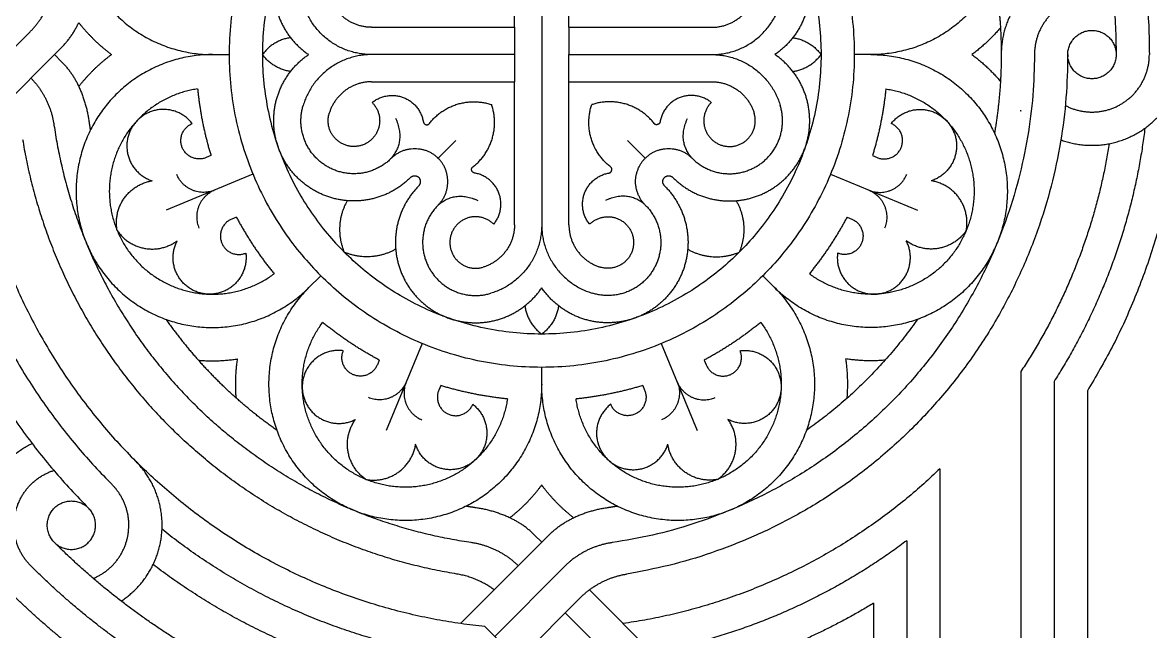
# Model space of a CAD drawing. Header units: millimetres. Extents: x -100 to 100, y -100 to 100.
# Drawn here: x 35.13 to 63.98, y 33.21 to 48.78 of the extents above; entities that cross this region are included whole.
import ezdxf

# ---------------------------------------------------------------- set-up
doc = ezdxf.new("R2010")
doc.units = ezdxf.units.MM
doc.header["$MEASUREMENT"] = 0
doc.layers.add('Layer 03', color=5, linetype='Continuous')

msp = doc.modelspace()

# ---------------------------------------------------------------- linework, layer by layer
at = {"layer": 'Layer 03'}
for p, q in [((47.715, 48.658), (47.715, 52.314)), ((48.411, 52.314), (48.411, 43.608)), ((49.108, 48.658), (49.108, 52.314)), ((35.322, 48.543), (33.538, 46.758)), ((49.108, 48.658), (52.764, 48.658)), ((36.127, 48.144), (33.864, 45.881)), ((36.127, 47.779), (35.944, 47.961)), ((49.108, 47.265), (52.764, 47.265)), ((39.95, 45.378), (39.83, 45.328)), ((56.873, 45.378), (56.993, 45.328)), ((41.025, 44.902), (38.801, 43.981)), ((55.798, 44.902), (58.022, 43.981)), ((40.601, 43.805), (40.481, 43.756)), ((56.222, 43.805), (56.341, 43.756)), ((45.352, 40.575), (44.431, 38.351)), ((51.471, 40.575), (52.392, 38.351)), ((44.255, 40.151), (44.206, 40.031)), ((52.568, 40.151), (52.617, 40.031)), ((60.67, 39.858), (60.67, 24.965)), ((61.521, 39.606), (61.521, 24.965)), ((45.827, 39.5), (45.778, 39.38)), ((50.995, 39.5), (51.045, 39.38)), ((58.6, 37.372), (58.6, 27.498)), ((48.594, 35.677), (46.331, 33.414)), ((48.229, 35.677), (48.411, 35.495)), ((57.75, 35.533), (57.75, 26.948)), ((48.992, 34.872), (47.208, 33.088)), ((49.397, 34.074), (47.81, 32.486)), ((49.63, 34.276), (52.389, 31.517)), ((56.899, 33.932), (56.899, 19.187)), ((49.013, 33.69), (52.797, 29.905))]:
    msp.add_line(p, q, dxfattribs=at)
for points in [[(44.058, 48.658), (47.715, 48.658)], [(47.715, 48.658), (47.715, 47.265)], [(49.108, 48.658), (49.108, 47.961)], [(39.988, 47.961), (40.415, 47.961)], [(47.715, 47.961), (44.058, 47.961)], [(49.108, 47.961), (52.764, 47.961)], [(49.108, 43.608), (49.108, 47.961)], [(56.835, 47.961), (56.408, 47.961)], [(44.058, 47.265), (47.715, 47.265)], [(47.715, 43.608), (47.715, 47.265)], [(45.762, 45.312), (46.216, 45.766)], [(51.061, 45.312), (50.606, 45.766)], [(42.455, 42.005), (42.757, 42.307)], [(54.368, 42.005), (54.066, 42.307)], [(48.411, 39.538), (48.411, 39.965)], [(62.372, 39.362), (62.372, -39.435)], [(46.958, 33.338), (48.411, 31.885)]]:
    msp.add_lwpolyline(points, dxfattribs=at)
for points, weights in [([(60.006, 59.556), (69.168, 50.394), (62.372, 39.362)], [1, 0.784595760615, 1]), ([(59.404, 58.954), (63.957, 54.401), (63.957, 47.961)], [1, 0.923879532511, 1]), ([(58.802, 58.352), (63.107, 54.048), (63.107, 47.961)], [1, 0.92387953083, 1]), ([(59.994, 49.97), (60.167, 48.973), (60.167, 47.961)], [1, 0.996317207198, 1]), ([(35.322, 48.543), (35.831, 49.052), (35.934, 49.764)], [1, 0.948936741918, 1]), ([(44.058, 48.658), (43.218, 48.658), (42.975, 49.463)], [1, 0.802606429503, 1]), ([(52.764, 48.658), (53.605, 48.658), (53.848, 49.463)], [1, 0.802606429503, 1]), ([(44.058, 47.961), (42.7, 47.961), (42.309, 49.262)], [1, 0.802618348231, 1]), ([(52.764, 47.961), (54.122, 47.961), (54.514, 49.262)], [1, 0.802618348232, 1]), ([(36.127, 48.144), (36.405, 48.422), (36.567, 48.779)], [1, 0.983961032482, 1]), ([(36.567, 48.779), (36.931, 48.313), (37.407, 47.961)], [1, 0.990842016843, 1]), ([(60.147, 48.646), (59.821, 48.261), (59.416, 47.961)], [1, 0.993316789986, 1]), ([(41.987, 48.393), (41.535, 48.331), (41.266, 47.961)], [1, 0.91986611834, 1]), ([(54.835, 48.393), (55.288, 48.331), (55.557, 47.961)], [1, 0.91986611834, 1]), ([(37.407, 47.961), (36.931, 47.61), (36.567, 47.144)], [1, 0.99084201684, 1]), ([(41.987, 47.53), (41.535, 47.592), (41.266, 47.961)], [1, 0.91986611834, 1]), ([(44.058, 47.961), (42.7, 47.961), (42.309, 46.661)], [1, 0.802618348231, 1]), ([(61.018, 47.961), (61.018, 37.045), (50.214, 35.484)], [1, 0.755979462632, 1]), ([(61.869, 47.961), (61.869, 36.523), (50.58, 34.68)], [1, 0.761947424247, 1]), ([(52.764, 47.961), (54.122, 47.961), (54.514, 46.661)], [1, 0.802618348232, 1]), ([(54.835, 47.53), (55.288, 47.592), (55.557, 47.961)], [1, 0.91986611834, 1]), ([(59.416, 47.961), (59.821, 47.662), (60.147, 47.277)], [1, 0.993316789989, 1]), ([(60.167, 47.961), (60.167, 46.95), (59.994, 45.953)], [1, 0.996317207197, 1]), ([(36.127, 47.779), (36.405, 47.501), (36.567, 47.144)], [1, 0.983961032473, 1]), ([(35.343, 47.36), (35.834, 46.855), (35.934, 46.159)], [1, 0.951033509891, 1]), ([(36.567, 47.144), (36.758, 46.734), (36.823, 46.287)], [1, 0.989300923972, 1]), ([(39.608, 47.083), (39.695, 46.213), (39.95, 45.378)], [1, 0.995156443465, 1]), ([(44.058, 47.265), (43.218, 47.265), (42.975, 46.46)], [1, 0.802606429503, 1]), ([(52.764, 47.265), (53.605, 47.265), (53.848, 46.46)], [1, 0.802606429503, 1]), ([(57.215, 47.083), (57.128, 46.213), (56.873, 45.378)], [1, 0.995156443465, 1]), ([(45.521, 46.181), (46.147, 47.009), (47.131, 46.681)], [1, 0.81219704606, 1]), ([(51.301, 46.181), (50.676, 47.009), (49.691, 46.681)], [1, 0.81219704606, 1]), ([(33.788, 46.508), (34.308, 41.283), (38.02, 37.57)], [1, 0.941699235738, 1]), ([(46.631, 45.072), (47.459, 45.697), (47.131, 46.681)], [1, 0.81219704606, 1]), ([(50.192, 45.072), (49.364, 45.697), (49.691, 46.681)], [1, 0.81219704606, 1]), ([(60.656, 46.536), (60.663, 46.527), (60.67, 46.518)], [1, 0.999988204412, 1]), ([(36.823, 46.287), (36.842, 46.156), (36.864, 46.026)], [1, 0.9999362775, 1]), ([(32.975, 46.117), (33.613, 40.774), (37.419, 36.969)], [1, 0.944983274942, 1]), ([(35.934, 46.159), (36.534, 42.011), (39.497, 39.047)], [1, 0.948936741979, 1]), ([(63.843, 46.078), (63.416, 42.579), (61.521, 39.606)], [1, 0.975244152278, 1]), ([(32.168, 45.721), (32.921, 40.263), (36.817, 36.367)], [1, 0.947916809726, 1]), ([(35.13, 45.793), (35.829, 41.512), (38.895, 38.446)], [1, 0.951788300765, 1]), ([(62.929, 45.683), (62.433, 42.525), (60.67, 39.858)], [1, 0.97714419996, 1]), ([(44.565, 45.312), (45.163, 45.91), (45.762, 45.312)], [1, 0.707106781187, 1]), ([(45.762, 44.115), (46.36, 44.713), (45.762, 45.312)], [1, 0.707106781187, 1]), ([(40.043, 44.495), (39.357, 44.211), (39.073, 44.896)], [1, 0.707106781187, 1]), ([(45.057, 44.819), (45.163, 44.925), (45.269, 44.819)], [1, 0.707106781184, 1]), ([(45.269, 44.607), (45.375, 44.713), (45.269, 44.819)], [1, 0.707106781184, 1]), ([(56.78, 44.495), (57.465, 44.211), (57.749, 44.896)], [1, 0.707106781187, 1]), ([(40.043, 44.495), (39.357, 44.211), (39.641, 43.526)], [1, 0.707106781187, 1]), ([(56.78, 44.495), (57.465, 44.211), (57.182, 43.526)], [1, 0.707106781187, 1]), ([(43.436, 44.226), (43.07, 43.587), (43.359, 42.909)], [1, 0.895093713172, 1]), ([(53.386, 44.226), (53.753, 43.587), (53.464, 42.909)], [1, 0.895093713172, 1]), ([(40.601, 43.805), (41.012, 43.034), (41.565, 42.358)], [1, 0.995156443465, 1]), ([(47.715, 43.608), (47.715, 42.768), (46.91, 42.525)], [1, 0.802606429503, 1]), ([(48.411, 43.608), (48.411, 42.25), (47.111, 41.859)], [1, 0.802618348231, 1]), ([(48.411, 43.608), (48.411, 42.25), (49.712, 41.859)], [1, 0.802618348231, 1]), ([(49.108, 43.608), (49.108, 42.768), (49.913, 42.525)], [1, 0.802606429503, 1]), ([(56.222, 43.805), (55.811, 43.034), (55.258, 42.358)], [1, 0.995156443465, 1]), ([(44.676, 42.986), (44.036, 42.62), (43.359, 42.909)], [1, 0.895093713172, 1]), ([(52.147, 42.986), (52.786, 42.62), (53.464, 42.909)], [1, 0.895093713172, 1]), ([(47.98, 41.538), (48.042, 41.085), (48.411, 40.816)], [1, 0.91986611834, 1]), ([(48.843, 41.538), (48.781, 41.085), (48.411, 40.816)], [1, 0.91986611834, 1]), ([(38.801, 41.191), (39.383, 40.364), (40.099, 39.649)], [1, 0.996317207197, 1]), ([(44.255, 40.151), (43.484, 40.562), (42.807, 41.115)], [1, 0.995156443465, 1]), ([(54.015, 41.115), (53.339, 40.562), (52.568, 40.151)], [1, 0.995156443465, 1]), ([(58.022, 41.191), (56.848, 39.525), (55.181, 38.351)], [1, 0.985295954714, 1]), ([(39.629, 40.147), (40.131, 40.105), (40.63, 40.18)], [1, 0.993316789986, 1]), ([(40.597, 39.179), (40.555, 39.681), (40.63, 40.18)], [1, 0.993316789986, 1]), ([(57.194, 40.147), (56.691, 40.105), (56.193, 40.18)], [1, 0.993316789988, 1]), ([(56.226, 39.179), (56.267, 39.681), (56.193, 40.18)], [1, 0.993316789988, 1]), ([(41.641, 38.351), (40.814, 38.933), (40.099, 39.649)], [1, 0.996317207197, 1]), ([(44.945, 39.593), (44.661, 38.907), (43.976, 39.191)], [1, 0.707106781187, 1]), ([(44.945, 39.593), (44.661, 38.907), (45.346, 38.624)], [1, 0.707106781187, 1]), ([(51.878, 39.593), (52.162, 38.907), (51.476, 38.624)], [1, 0.707106781187, 1]), ([(51.878, 39.593), (52.162, 38.907), (52.847, 39.191)], [1, 0.707106781187, 1]), ([(47.533, 39.158), (46.663, 39.245), (45.827, 39.5)], [1, 0.995156443465, 1]), ([(50.995, 39.5), (50.159, 39.245), (49.29, 39.158)], [1, 0.995156443465, 1]), ([(46.609, 35.484), (42.461, 36.084), (39.497, 39.047)], [1, 0.948936741979, 1]), ([(46.243, 34.68), (41.962, 35.379), (38.895, 38.446)], [1, 0.951788300765, 1]), ([(46.958, 33.338), (41.733, 33.858), (38.02, 37.57)], [1, 0.941699235738, 1]), ([(58.6, 37.372), (55.184, 34.085), (50.492, 33.414)], [1, 0.951705183364, 1]), ([(48.411, 36.957), (48.06, 36.481), (47.594, 36.117)], [1, 0.99084201684, 1]), ([(49.229, 36.117), (48.763, 36.481), (48.411, 36.957)], [1, 0.990842016843, 1]), ([(46.737, 36.373), (46.606, 36.392), (46.476, 36.414)], [1, 0.9999362775, 1]), ([(47.594, 36.117), (47.184, 36.308), (46.737, 36.373)], [1, 0.989300923972, 1]), ([(50.086, 36.373), (49.639, 36.308), (49.229, 36.117)], [1, 0.98930092397, 1]), ([(50.347, 36.414), (50.217, 36.392), (50.086, 36.373)], [1, 0.9999362775, 1]), ([(48.229, 35.677), (47.951, 35.955), (47.594, 36.117)], [1, 0.983961032473, 1]), ([(48.594, 35.677), (48.872, 35.955), (49.229, 36.117)], [1, 0.983961032482, 1]), ([(46.567, 32.525), (42.162, 33.051), (38.698, 35.824)], [1, 0.961601797973, 1]), ([(39.924, 32.504), (37.72, 33.714), (35.942, 35.492)], [1, 0.989986102795, 1]), ([(57.75, 35.533), (54.827, 33.337), (51.232, 32.673)], [1, 0.973452089978, 1]), ([(47.81, 34.893), (47.305, 35.384), (46.609, 35.484)], [1, 0.951033509891, 1]), ([(50.214, 35.484), (49.502, 35.381), (48.992, 34.872)], [1, 0.948936741918, 1]), ([(46.171, 31.718), (41.899, 32.307), (38.47, 34.922)], [1, 0.967114538128, 1]), ([(39.073, 32.008), (37.021, 33.209), (35.34, 34.89)], [1, 0.991830213536, 1]), ([(47.193, 34.276), (46.767, 34.594), (46.243, 34.68)], [1, 0.971209846669, 1]), ([(49.397, 34.074), (49.891, 34.567), (50.58, 34.68)], [1, 0.951788300638, 1]), ([(38.222, 31.527), (36.321, 32.706), (34.739, 34.289)], [1, 0.993371579442, 1]), ([(56.899, 33.932), (54.589, 32.535), (51.954, 31.952)], [1, 0.986721841835, 1])]:
    msp.add_rational_spline(points, weights, degree=2, dxfattribs=at)
for points, weights, knots in [([(54.066, 53.616), (48.411, 59.27), (42.757, 53.616), (37.103, 47.961), (42.757, 42.307)], [1, 0.707106781187, 1, 0.707106781187, 1], [7.251727, 7.251727, 7.251727, 16.234708, 16.234708, 25.217688, 25.217688, 25.217688]), ([(42.455, 53.918), (41.136, 55.236), (39.307, 54.873), (37.478, 54.509), (36.764, 52.786), (36.051, 51.063), (37.087, 49.512), (38.123, 47.961), (39.988, 47.961)], [1, 0.881921265013, 1, 0.881921265013, 1, 0.881921265013, 1, 0.881921265013, 1], [0, 0, 0, 2.214152, 2.214152, 4.428304, 4.428304, 6.642456, 6.642456, 8.856608, 8.856608, 8.856608]), ([(53.464, 53.014), (48.411, 58.067), (43.359, 53.014), (38.306, 47.961), (43.359, 42.909)], [1, 0.707106781187, 1, 0.707106781187, 1], [6.554292, 6.554292, 6.554292, 14.673335, 14.673335, 22.792377, 22.792377, 22.792377]), ([(54.368, 53.918), (55.686, 55.236), (57.516, 54.873), (59.345, 54.509), (60.058, 52.786), (60.772, 51.063), (59.736, 49.512), (58.7, 47.961), (56.835, 47.961)], [1, 0.881921265013, 1, 0.881921265013, 1, 0.881921265013, 1, 0.881921265013, 1], [0, 0, 0, 2.214152, 2.214152, 4.428304, 4.428304, 6.642456, 6.642456, 8.856608, 8.856608, 8.856608]), ([(54.066, 53.616), (59.72, 47.961), (54.066, 42.307), (48.411, 36.653), (42.757, 42.307)], [1, 0.707106781187, 1, 0.707106781187, 1], [7.251727, 7.251727, 7.251727, 16.234708, 16.234708, 25.217688, 25.217688, 25.217688]), ([(53.464, 53.014), (58.517, 47.961), (53.464, 42.909), (48.411, 37.856), (43.359, 42.909)], [1, 0.707106781187, 1, 0.707106781187, 1], [6.554292, 6.554292, 6.554292, 14.673335, 14.673335, 22.792377, 22.792377, 22.792377]), ([(45.057, 51.103), (44.417, 51.744), (43.512, 51.702), (42.608, 51.661), (42.029, 50.964), (41.45, 50.268), (41.574, 49.371), (41.699, 48.474), (42.445, 47.961)], [1, 0.914849773729, 1, 0.914849773729, 1, 0.914849773729, 1, 0.914849773729, 1], [5.656624, 5.656624, 5.656624, 6.759082, 6.759082, 7.861539, 7.861539, 8.963996, 8.963996, 10.066453, 10.066453, 10.066453]), ([(51.766, 51.103), (52.406, 51.744), (53.31, 51.702), (54.215, 51.661), (54.794, 50.964), (55.373, 50.268), (55.248, 49.371), (55.124, 48.474), (54.378, 47.961)], [1, 0.914849773729, 1, 0.914849773729, 1, 0.914849773729, 1, 0.914849773729, 1], [5.656624, 5.656624, 5.656624, 6.759082, 6.759082, 7.861539, 7.861539, 8.963996, 8.963996, 10.066453, 10.066453, 10.066453]), ([(62.929, 50.24), (61.855, 50.448), (61.011, 49.752), (60.167, 49.055), (60.167, 47.961)], [1, 0.904532223764, 1, 0.904532223764, 1], [1.310556, 1.310556, 1.310556, 2.147535, 2.147535, 2.984513, 2.984513, 2.984513]), ([(63.043, 49.322), (62.318, 49.618), (61.668, 49.181), (61.018, 48.745), (61.018, 47.961)], [1, 0.882504292678, 1, 0.882504292678, 1], [0.4732201, 0.4732201, 0.4732201, 0.8649286, 0.8649286, 1.2566371, 1.2566371, 1.2566371]), ([(63.107, 47.961), (63.107, 48.58), (62.488, 48.58), (61.869, 48.58), (61.869, 47.961), (61.869, 47.343), (62.488, 47.343), (63.107, 47.343), (63.107, 47.961)], [1, 0.707106781187, 1, 0.707106781187, 1, 0.707106781187, 1, 0.707106781187, 1], [0, 0, 0, 0.628319, 0.628319, 1.256637, 1.256637, 1.884956, 1.884956, 2.513274, 2.513274, 2.513274]), ([(39.988, 47.961), (38.123, 47.961), (37.087, 46.411), (36.051, 44.86), (36.764, 43.137), (37.478, 41.414), (39.307, 41.05), (41.136, 40.686), (42.455, 42.005)], [1, 0.881921265013, 1, 0.881921265013, 1, 0.881921265013, 1, 0.881921265013, 1], [0, 0, 0, 2.214152, 2.214152, 4.428304, 4.428304, 6.642456, 6.642456, 8.856608, 8.856608, 8.856608]), ([(45.057, 44.819), (44.417, 44.179), (43.512, 44.221), (42.608, 44.262), (42.029, 44.959), (41.45, 45.655), (41.574, 46.552), (41.699, 47.449), (42.445, 47.961)], [1, 0.914849773729, 1, 0.914849773729, 1, 0.914849773729, 1, 0.914849773729, 1], [5.656624, 5.656624, 5.656624, 6.759082, 6.759082, 7.861539, 7.861539, 8.963996, 8.963996, 10.066453, 10.066453, 10.066453]), ([(51.766, 44.819), (52.406, 44.179), (53.31, 44.221), (54.215, 44.262), (54.794, 44.959), (55.373, 45.655), (55.248, 46.552), (55.124, 47.449), (54.378, 47.961)], [1, 0.914849773729, 1, 0.914849773729, 1, 0.914849773729, 1, 0.914849773729, 1], [5.656624, 5.656624, 5.656624, 6.759082, 6.759082, 7.861539, 7.861539, 8.963996, 8.963996, 10.066453, 10.066453, 10.066453]), ([(56.835, 47.961), (58.7, 47.961), (59.736, 46.411), (60.772, 44.86), (60.058, 43.137), (59.345, 41.414), (57.516, 41.05), (55.686, 40.686), (54.368, 42.005)], [1, 0.881921265013, 1, 0.881921265013, 1, 0.881921265013, 1, 0.881921265013, 1], [0, 0, 0, 2.214152, 2.214152, 4.428304, 4.428304, 6.642456, 6.642456, 8.856608, 8.856608, 8.856608]), ([(61.691, 45.782), (62.827, 45.367), (63.818, 46.06), (64.808, 46.752), (64.808, 47.961)], [1, 0.886861631586, 1, 0.886861631586, 1], [4.143929, 4.143929, 4.143929, 5.056478, 5.056478, 5.969026, 5.969026, 5.969026]), ([(61.806, 46.66), (62.54, 46.275), (63.249, 46.704), (63.957, 47.133), (63.957, 47.961)], [1, 0.871113700953, 1, 0.871113700953, 1], [1.6919523, 1.6919523, 1.6919523, 2.1026169, 2.1026169, 2.5132814, 2.5132814, 2.5132814]), ([(39.608, 47.083), (38.331, 46.897), (37.694, 45.776), (37.057, 44.654), (37.55, 43.463), (38.044, 42.271), (39.288, 41.929), (40.531, 41.586), (41.565, 42.358)], [1, 0.89837846206, 1, 0.89837846206, 1, 0.89837846206, 1, 0.89837846206, 1], [0.326039, 0.326039, 0.326039, 2.377171, 2.377171, 4.428304, 4.428304, 6.479436, 6.479436, 8.530569, 8.530569, 8.530569]), ([(57.215, 47.083), (58.491, 46.897), (59.129, 45.776), (59.766, 44.654), (59.272, 43.463), (58.779, 42.271), (57.535, 41.929), (56.292, 41.586), (55.258, 42.358)], [1, 0.89837846206, 1, 0.89837846206, 1, 0.89837846206, 1, 0.89837846206, 1], [0.326039, 0.326039, 0.326039, 2.377171, 2.377171, 4.428304, 4.428304, 6.479436, 6.479436, 8.530569, 8.530569, 8.530569]), ([(44.073, 46.736), (44.434, 47.028), (44.868, 46.865), (45.302, 46.702), (45.382, 46.245)], [1, 0.867805707917, 1, 0.867805707917, 1], [0, 0, 0, 0.544445, 0.544445, 1.08889, 1.08889, 1.08889]), ([(52.749, 46.736), (52.389, 47.028), (51.955, 46.865), (51.521, 46.702), (51.441, 46.245)], [1, 0.867805707917, 1, 0.867805707917, 1], [0, 0, 0, 0.544445, 0.544445, 1.08889, 1.08889, 1.08889]), ([(39.47, 46.197), (39.181, 46.57), (38.709, 46.559), (38.237, 46.547), (37.967, 46.16), (37.696, 45.774), (37.847, 45.327), (37.997, 44.879), (38.447, 44.735)], [1, 0.892568380584, 1, 0.892568380584, 1, 0.892568380584, 1, 0.892568380584, 1], [0, 0, 0, 0.564907, 0.564907, 1.129814, 1.129814, 1.694721, 1.694721, 2.259628, 2.259628, 2.259628]), ([(44.565, 45.312), (43.818, 44.564), (42.911, 45.107), (42.004, 45.649), (42.309, 46.661)], [1, 0.788648241046, 1, 0.788648241046, 1], [5.656624, 5.656624, 5.656624, 7.412949, 7.412949, 9.169274, 9.169274, 9.169274]), ([(44.073, 46.736), (44.344, 46.464), (44.242, 46.094), (44.139, 45.724), (43.767, 45.631), (43.395, 45.537), (43.13, 45.815), (42.865, 46.093), (42.975, 46.46)], [1, 0.864205301114, 1, 0.864205301114, 1, 0.864205301114, 1, 0.864205301114, 1], [2.36239, 2.36239, 2.36239, 3.286251, 3.286251, 4.210113, 4.210113, 5.133975, 5.133975, 6.057836, 6.057836, 6.057836]), ([(52.258, 45.312), (53.005, 44.564), (53.912, 45.107), (54.819, 45.649), (54.514, 46.661)], [1, 0.788648241043, 1, 0.788648241043, 1], [5.656624, 5.656624, 5.656624, 7.412949, 7.412949, 9.169274, 9.169274, 9.169274]), ([(52.749, 46.736), (52.478, 46.464), (52.581, 46.094), (52.684, 45.724), (53.056, 45.631), (53.428, 45.537), (53.693, 45.815), (53.958, 46.093), (53.848, 46.46)], [1, 0.864205314773, 1, 0.864205314773, 1, 0.864205314773, 1, 0.864205314773, 1], [2.36239, 2.36239, 2.36239, 3.286251, 3.286251, 4.210113, 4.210113, 5.133974, 5.133974, 6.057836, 6.057836, 6.057836]), ([(57.353, 46.197), (57.642, 46.57), (58.114, 46.559), (58.586, 46.547), (58.856, 46.16), (59.127, 45.774), (58.976, 45.327), (58.826, 44.879), (58.376, 44.735)], [1, 0.892568380584, 1, 0.892568380584, 1, 0.892568380584, 1, 0.892568380584, 1], [0, 0, 0, 0.564907, 0.564907, 1.129814, 1.129814, 1.694721, 1.694721, 2.259628, 2.259628, 2.259628]), ([(39.83, 45.328), (39.395, 45.148), (39.215, 45.583), (39.035, 46.017), (39.47, 46.197)], [1, 0.707106781187, 1, 0.707106781187, 1], [0, 0, 0, 0.47765, 0.47765, 0.9553001, 0.9553001, 0.9553001]), ([(45.382, 46.245), (45.39, 46.197), (45.435, 46.176), (45.479, 46.156), (45.521, 46.181)], [1, 0.885544773948, 1, 0.885544773948, 1], [0, 0, 0, 0.0585191, 0.0585191, 0.1170383, 0.1170383, 0.1170383]), ([(51.441, 46.245), (51.433, 46.197), (51.388, 46.176), (51.344, 46.156), (51.301, 46.181)], [1, 0.885544773948, 1, 0.885544773948, 1], [0, 0, 0, 0.0585191, 0.0585191, 0.1170383, 0.1170383, 0.1170383]), ([(56.993, 45.328), (57.427, 45.148), (57.607, 45.583), (57.787, 46.017), (57.353, 46.197)], [1, 0.707106781187, 1, 0.707106781187, 1], [0, 0, 0, 0.47765, 0.47765, 0.9553001, 0.9553001, 0.9553001]), ([(51.061, 44.115), (50.463, 44.713), (51.061, 45.312), (51.659, 45.91), (52.258, 45.312)], [1, 0.707106781187, 1, 0.707106781187, 1], [0, 0, 0, 0.1522781, 0.1522781, 0.3045563, 0.3045563, 0.3045563]), ([(46.695, 44.932), (46.647, 44.94), (46.626, 44.985), (46.606, 45.029), (46.631, 45.072)], [1, 0.885544773948, 1, 0.885544773948, 1], [0, 0, 0, 0.0585191, 0.0585191, 0.1170383, 0.1170383, 0.1170383]), ([(50.128, 44.932), (50.176, 44.94), (50.197, 44.985), (50.217, 45.029), (50.192, 45.072)], [1, 0.885544773948, 1, 0.885544773948, 1], [0, 0, 0, 0.0585191, 0.0585191, 0.1170383, 0.1170383, 0.1170383]), ([(37.55, 43.463), (37.466, 43.913), (37.73, 44.288), (37.994, 44.663), (38.447, 44.735)], [1, 0.921416252329, 1, 0.921416252329, 1], [0, 0, 0, 0.560648, 0.560648, 1.121296, 1.121296, 1.121296]), ([(47.185, 43.624), (47.478, 43.984), (47.315, 44.418), (47.152, 44.852), (46.695, 44.932)], [1, 0.867805707917, 1, 0.867805707917, 1], [0, 0, 0, 0.544445, 0.544445, 1.08889, 1.08889, 1.08889]), ([(49.637, 43.624), (49.345, 43.984), (49.508, 44.418), (49.671, 44.852), (50.128, 44.932)], [1, 0.867805707917, 1, 0.867805707917, 1], [0, 0, 0, 0.544445, 0.544445, 1.08889, 1.08889, 1.08889]), ([(51.553, 44.607), (51.447, 44.713), (51.553, 44.819), (51.659, 44.925), (51.766, 44.819)], [1, 0.707106781184, 1, 0.707106781184, 1], [0, 0, 0, 0.1522781, 0.1522781, 0.3045563, 0.3045563, 0.3045563]), ([(59.272, 43.463), (59.356, 43.913), (59.093, 44.288), (58.829, 44.663), (58.376, 44.735)], [1, 0.921416252329, 1, 0.921416252329, 1], [0, 0, 0, 0.560648, 0.560648, 1.121296, 1.121296, 1.121296]), ([(45.269, 44.607), (44.629, 43.967), (44.671, 43.062), (44.712, 42.158), (45.409, 41.579), (46.105, 41), (47.002, 41.124), (47.899, 41.249), (48.411, 41.995)], [1, 0.914849773729, 1, 0.914849773729, 1, 0.914849773729, 1, 0.914849773729, 1], [5.656624, 5.656624, 5.656624, 6.759082, 6.759082, 7.861539, 7.861539, 8.963996, 8.963996, 10.066453, 10.066453, 10.066453]), ([(51.553, 44.607), (52.194, 43.967), (52.152, 43.062), (52.111, 42.158), (51.414, 41.579), (50.718, 41), (49.821, 41.124), (48.924, 41.249), (48.411, 41.995)], [1, 0.914849773729, 1, 0.914849773729, 1, 0.914849773729, 1, 0.914849773729, 1], [5.656624, 5.656624, 5.656624, 6.759082, 6.759082, 7.861539, 7.861539, 8.963996, 8.963996, 10.066453, 10.066453, 10.066453]), ([(45.762, 44.115), (45.014, 43.368), (45.557, 42.461), (46.099, 41.554), (47.111, 41.859)], [1, 0.788648241046, 1, 0.788648241046, 1], [5.656624, 5.656624, 5.656624, 7.412949, 7.412949, 9.169274, 9.169274, 9.169274]), ([(51.061, 44.115), (51.808, 43.368), (51.266, 42.461), (50.724, 41.554), (49.712, 41.859)], [1, 0.788648241046, 1, 0.788648241046, 1], [5.656624, 5.656624, 5.656624, 7.412949, 7.412949, 9.169274, 9.169274, 9.169274]), ([(40.481, 43.756), (40.047, 43.576), (40.227, 43.141), (40.407, 42.706), (40.841, 42.886)], [1, 0.707106781187, 1, 0.707106781187, 1], [0, 0, 0, 0.47765, 0.47765, 0.9553001, 0.9553001, 0.9553001]), ([(47.185, 43.624), (46.914, 43.894), (46.544, 43.792), (46.174, 43.689), (46.081, 43.317), (45.987, 42.945), (46.265, 42.68), (46.543, 42.415), (46.91, 42.525)], [1, 0.864205301114, 1, 0.864205301114, 1, 0.864205301114, 1, 0.864205301114, 1], [2.36239, 2.36239, 2.36239, 3.286251, 3.286251, 4.210113, 4.210113, 5.133975, 5.133975, 6.057836, 6.057836, 6.057836]), ([(49.637, 43.624), (49.909, 43.894), (50.279, 43.792), (50.649, 43.689), (50.742, 43.317), (50.836, 42.945), (50.558, 42.68), (50.28, 42.415), (49.913, 42.525)], [1, 0.864205301114, 1, 0.864205301114, 1, 0.864205301114, 1, 0.864205301114, 1], [2.36239, 2.36239, 2.36239, 3.286251, 3.286251, 4.210113, 4.210113, 5.133975, 5.133975, 6.057836, 6.057836, 6.057836]), ([(56.341, 43.756), (56.776, 43.576), (56.596, 43.141), (56.416, 42.706), (55.981, 42.886)], [1, 0.707106781187, 1, 0.707106781187, 1], [0, 0, 0, 0.47765, 0.47765, 0.9553001, 0.9553001, 0.9553001]), ([(37.55, 43.463), (37.81, 43.085), (38.261, 43.006), (38.713, 42.928), (39.084, 43.197)], [1, 0.921416252329, 1, 0.921416252329, 1], [0, 0, 0, 0.560648, 0.560648, 1.121296, 1.121296, 1.121296]), ([(59.272, 43.463), (59.013, 43.085), (58.562, 43.006), (58.11, 42.928), (57.739, 43.197)], [1, 0.921416252329, 1, 0.921416252329, 1], [0, 0, 0, 0.560648, 0.560648, 1.121296, 1.121296, 1.121296]), ([(40.841, 42.886), (40.901, 42.418), (40.559, 42.093), (40.217, 41.767), (39.752, 41.849), (39.288, 41.931), (39.078, 42.354), (38.868, 42.777), (39.084, 43.197)], [1, 0.892568380584, 1, 0.892568380584, 1, 0.892568380584, 1, 0.892568380584, 1], [0, 0, 0, 0.564907, 0.564907, 1.129814, 1.129814, 1.694721, 1.694721, 2.259628, 2.259628, 2.259628]), ([(55.981, 42.886), (55.922, 42.418), (56.264, 42.093), (56.606, 41.767), (57.071, 41.849), (57.535, 41.931), (57.745, 42.354), (57.955, 42.777), (57.739, 43.197)], [1, 0.892568380584, 1, 0.892568380584, 1, 0.892568380584, 1, 0.892568380584, 1], [0, 0, 0, 0.564907, 0.564907, 1.129814, 1.129814, 1.694721, 1.694721, 2.259628, 2.259628, 2.259628]), ([(48.411, 39.538), (48.411, 37.673), (46.861, 36.637), (45.31, 35.601), (43.587, 36.314), (41.864, 37.028), (41.5, 38.857), (41.136, 40.686), (42.455, 42.005)], [1, 0.881921265013, 1, 0.881921265013, 1, 0.881921265013, 1, 0.881921265013, 1], [0, 0, 0, 2.214152, 2.214152, 4.428304, 4.428304, 6.642456, 6.642456, 8.856608, 8.856608, 8.856608]), ([(54.368, 42.005), (55.686, 40.686), (55.323, 38.857), (54.959, 37.028), (53.236, 36.314), (51.513, 35.601), (49.962, 36.637), (48.411, 37.673), (48.411, 39.538)], [1, 0.881921265013, 1, 0.881921265013, 1, 0.881921265013, 1, 0.881921265013, 1], [0, 0, 0, 2.214152, 2.214152, 4.428304, 4.428304, 6.642456, 6.642456, 8.856608, 8.856608, 8.856608]), ([(47.533, 39.158), (47.347, 37.881), (46.226, 37.244), (45.104, 36.607), (43.913, 37.101), (42.721, 37.594), (42.379, 38.838), (42.036, 40.081), (42.807, 41.115)], [1, 0.89837846206, 1, 0.89837846206, 1, 0.89837846206, 1, 0.89837846206, 1], [0.326039, 0.326039, 0.326039, 2.377171, 2.377171, 4.428304, 4.428304, 6.479436, 6.479436, 8.530569, 8.530569, 8.530569]), ([(54.015, 41.115), (54.786, 40.081), (54.444, 38.838), (54.102, 37.594), (52.91, 37.101), (51.718, 36.607), (50.597, 37.244), (49.476, 37.881), (49.29, 39.158)], [1, 0.89837846206, 1, 0.89837846206, 1, 0.89837846206, 1, 0.89837846206, 1], [0.326039, 0.326039, 0.326039, 2.377171, 2.377171, 4.428304, 4.428304, 6.479436, 6.479436, 8.530569, 8.530569, 8.530569]), ([(43.336, 40.391), (42.868, 40.451), (42.543, 40.109), (42.217, 39.767), (42.299, 39.302), (42.381, 38.838), (42.804, 38.628), (43.227, 38.418), (43.647, 38.634)], [1, 0.892568380584, 1, 0.892568380584, 1, 0.892568380584, 1, 0.892568380584, 1], [0, 0, 0, 0.564907, 0.564907, 1.129814, 1.129814, 1.694721, 1.694721, 2.259628, 2.259628, 2.259628]), ([(53.486, 40.391), (53.955, 40.451), (54.28, 40.109), (54.605, 39.767), (54.523, 39.302), (54.441, 38.838), (54.019, 38.628), (53.596, 38.418), (53.176, 38.634)], [1, 0.892568380584, 1, 0.892568380584, 1, 0.892568380584, 1, 0.892568380584, 1], [0, 0, 0, 0.564907, 0.564907, 1.129814, 1.129814, 1.694721, 1.694721, 2.259628, 2.259628, 2.259628]), ([(44.206, 40.031), (44.026, 39.597), (43.591, 39.777), (43.156, 39.957), (43.336, 40.391)], [1, 0.707106781187, 1, 0.707106781187, 1], [0, 0, 0, 0.47765, 0.47765, 0.9553001, 0.9553001, 0.9553001]), ([(52.617, 40.031), (52.797, 39.597), (53.232, 39.777), (53.666, 39.957), (53.486, 40.391)], [1, 0.707106781187, 1, 0.707106781187, 1], [0, 0, 0, 0.47765, 0.47765, 0.9553001, 0.9553001, 0.9553001]), ([(45.778, 39.38), (45.598, 38.945), (46.032, 38.765), (46.467, 38.585), (46.647, 39.02)], [1, 0.707106781187, 1, 0.707106781187, 1], [0, 0, 0, 0.47765, 0.47765, 0.9553001, 0.9553001, 0.9553001]), ([(51.045, 39.38), (51.225, 38.945), (50.79, 38.765), (50.356, 38.585), (50.176, 39.02)], [1, 0.707106781187, 1, 0.707106781187, 1], [0, 0, 0, 0.47765, 0.47765, 0.9553001, 0.9553001, 0.9553001]), ([(46.647, 39.02), (47.02, 38.731), (47.008, 38.259), (46.997, 37.787), (46.61, 37.517), (46.224, 37.246), (45.776, 37.397), (45.329, 37.547), (45.185, 37.997)], [1, 0.892568380584, 1, 0.892568380584, 1, 0.892568380584, 1, 0.892568380584, 1], [0, 0, 0, 0.564907, 0.564907, 1.129814, 1.129814, 1.694721, 1.694721, 2.259628, 2.259628, 2.259628]), ([(50.176, 39.02), (49.803, 38.731), (49.814, 38.259), (49.826, 37.787), (50.212, 37.517), (50.599, 37.246), (51.046, 37.397), (51.494, 37.547), (51.638, 37.997)], [1, 0.892568380584, 1, 0.892568380584, 1, 0.892568380584, 1, 0.892568380584, 1], [0, 0, 0, 0.564907, 0.564907, 1.129814, 1.129814, 1.694721, 1.694721, 2.259628, 2.259628, 2.259628]), ([(43.913, 37.101), (43.535, 37.36), (43.456, 37.811), (43.378, 38.263), (43.647, 38.634)], [1, 0.921416252329, 1, 0.921416252329, 1], [0, 0, 0, 0.560648, 0.560648, 1.121296, 1.121296, 1.121296]), ([(52.91, 37.101), (53.288, 37.36), (53.367, 37.811), (53.445, 38.263), (53.176, 38.634)], [1, 0.921416252329, 1, 0.921416252329, 1], [0, 0, 0, 0.560648, 0.560648, 1.121296, 1.121296, 1.121296]), ([(34.739, 34.289), (33.891, 35.136), (34.092, 36.318), (34.292, 37.5), (35.372, 38.02)], [1, 0.888478676963, 1, 0.888478676963, 1], [5.890486, 5.890486, 5.890486, 7.320817, 7.320817, 8.751148, 8.751148, 8.751148]), ([(43.913, 37.101), (44.363, 37.016), (44.738, 37.28), (45.113, 37.544), (45.185, 37.997)], [1, 0.921416252329, 1, 0.921416252329, 1], [0, 0, 0, 0.560648, 0.560648, 1.121296, 1.121296, 1.121296]), ([(52.91, 37.101), (52.46, 37.016), (52.085, 37.28), (51.71, 37.544), (51.638, 37.997)], [1, 0.921416252329, 1, 0.921416252329, 1], [0, 0, 0, 0.560648, 0.560648, 1.121296, 1.121296, 1.121296]), ([(37.652, 33.989), (38.575, 34.595), (38.688, 35.692), (38.801, 36.79), (38.02, 37.57)], [1, 0.903088978993, 1, 0.903088978993, 1], [7.93955, 7.93955, 7.93955, 9.271213, 9.271213, 10.602875, 10.602875, 10.602875]), ([(35.34, 34.89), (34.757, 35.473), (34.951, 36.275), (35.144, 37.076), (35.929, 37.329)], [1, 0.872140083683, 1, 0.872140083683, 1], [3.730641, 3.730641, 3.730641, 4.701991, 4.701991, 5.673341, 5.673341, 5.673341]), ([(36.938, 34.57), (37.666, 34.869), (37.82, 35.641), (37.975, 36.412), (37.419, 36.969)], [1, 0.881558654936, 1, 0.881558654936, 1], [4.846913, 4.846913, 4.846913, 5.781034, 5.781034, 6.715154, 6.715154, 6.715154]), ([(35.942, 35.492), (35.504, 35.929), (35.942, 36.367), (36.379, 36.805), (36.817, 36.367)], [1, 0.707106781187, 1, 0.707106781187, 1], [1.570796, 1.570796, 1.570796, 2.199115, 2.199115, 2.827433, 2.827433, 2.827433]), ([(35.942, 35.492), (36.379, 35.054), (36.817, 35.492), (37.255, 35.929), (36.817, 36.367)], [1, 0.707106781187, 1, 0.707106781187, 1], [1.570796, 1.570796, 1.570796, 2.199115, 2.199115, 2.827433, 2.827433, 2.827433])]:
    msp.add_rational_spline(points, weights, degree=2, knots=knots, dxfattribs=at)
for points in [[(44.565, 45.312), (44.947, 45.752), (44.68, 46.329)], [(52.258, 45.312), (51.876, 45.752), (52.142, 46.329)], [(45.762, 44.115), (46.202, 44.497), (46.778, 44.23)], [(51.061, 44.115), (50.621, 44.497), (50.044, 44.23)]]:
    msp.add_open_spline(points, degree=2, dxfattribs=at)

doc.saveas('drawing.dxf')
